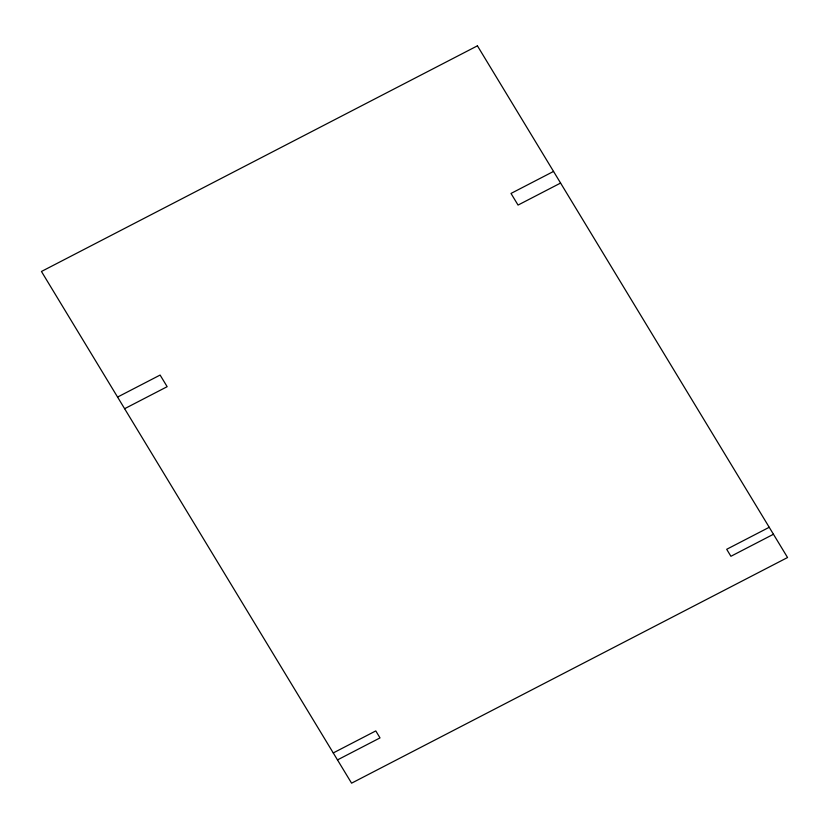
<?xml version="1.0" encoding="UTF-8"?>
<svg xmlns="http://www.w3.org/2000/svg" width="829" height="829" viewBox="0 0 829 829"><rect width="100%" height="100%" fill="white"/><g stroke="black" fill="none" stroke-linecap="round" stroke-linejoin="round"><path stroke-width="1.24" d="M117.573 397.07L160.111 375.06L167.157 386.687L124.619 408.707M553.544 171.427L511.006 193.437L518.052 205.074L560.591 183.054M333.258 752.939L375.786 730.919L380.014 737.893L337.486 759.913M769.229 527.285L726.691 549.295L730.919 556.28L773.457 534.259M477.421 45.833L41.45 271.477L351.579 783.167L787.55 557.523L477.421 45.833"/></g></svg>
